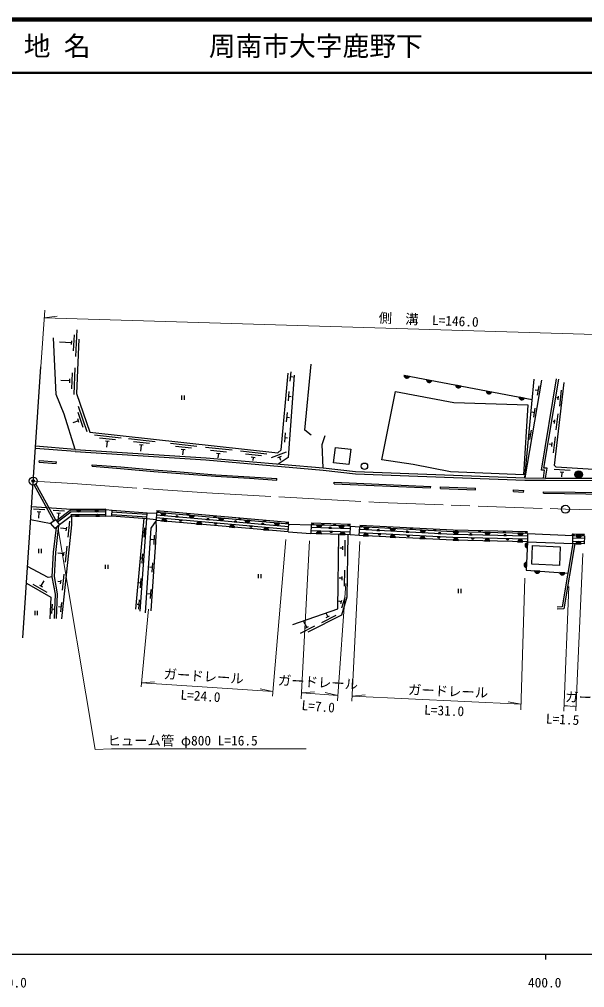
# Model space of a CAD drawing. Units: millimetres at full size, sheet at 1:1000; details may follow other scales. Extents: x 40000 to 680000, y 20000 to 380000.
# Drawn here: x 369566 to 475316, y 198715 to 380000 of the extents above; entities that cross this region are included whole.
import ezdxf
from ezdxf.enums import TextEntityAlignment as Align

# ---------------------------------------------------------------- set-up
doc = ezdxf.new("R2010")
doc.units = ezdxf.units.MM
doc.header["$LTSCALE"] = 1000
doc.header["$PDMODE"] = 32
doc.header["$PDSIZE"] = 500
doc.linetypes.add('CHAIN', pattern=[18.5, 12, -1.5, 3.5, -1.5])
for name, color, linetype, lineweight in [('M-BGD', 7, 'Continuous', 25), ('M-BMK', 2, 'CHAIN', 13), ('M-BMK-OTRS', 5, 'Continuous', 25), ('M-BMK-SRVR', 3, 'Continuous', 25), ('M-STR-HTXT', 7, 'Continuous', 13), ('M-TTL', 2, 'Continuous', 140), ('M-TTL-BAND', 7, 'Continuous', 25), ('M-TTL-LINE', 7, 'Continuous', 50)]:
    doc.layers.add(name, color=color, linetype=linetype, lineweight=lineweight)
doc.layers.add('M-OTRS', color=6, linetype='Continuous')
doc.layers.add('M-TTL-TXT', color=7, linetype='Continuous')
doc.styles.add('ＭＳ ゴシック', font='')
doc.styles.get('ＭＳ ゴシック').set_extended_font_data('MS Gothic')

msp = doc.modelspace()

# ---------------------------------------------------------------- hatches: boundary and pattern name
at = {"layer": 'M-BGD'}
for points in [[(442525, 313120, -0.82183), (441552, 313303)], [(446730, 312328, -0.82183), (445756, 312512)], [(452172, 311303, -0.82183), (451199, 311487)], [(457903, 310224, -0.82183), (456929, 310408)], [(464033, 309070, -0.82183), (463060, 309253)], [(474898, 294770, -1), (473498, 294770, -0.41421), (474198, 295470, -0.41421)], [(380053, 286960, -0.82183), (380746, 286965)], [(381004, 288069, -0.82183), (380310, 288060)], [(384359, 288091, -0.82183), (383665, 288082)], [(383857, 286986, -0.82183), (384551, 286990)], [(395341, 287799, -0.41421), (395491, 287949, -0.41421), (395641, 287799, -1)], [(397008, 287517, -0.82183), (396021, 287603)], [(396163, 286084, -0.82183), (397150, 285998)], [(398774, 286861, -0.82183), (399267, 286818)], [(400939, 287312, -0.41421), (401089, 287462, -0.41421), (401239, 287312, -1)], [(402301, 287055, -0.82183), (401314, 287141)], [(404605, 286353, -0.82183), (405098, 286310)], [(406025, 286868, -0.41421), (406175, 287018, -0.41421), (406325, 286868, -1)], [(407803, 286576, -0.82183), (406816, 286662)], [(410657, 286465, -0.41421), (410807, 286615, -0.41421), (410957, 286465, -1)], [(399992, 286253, -0.82183), (399499, 286296)], [(402707, 285514, -0.82183), (403694, 285428)], [(406568, 285680, -0.82183), (406075, 285723)], [(408844, 284980, -0.82183), (409831, 284894)], [(409776, 285902, -0.82183), (410270, 285859)], [(412725, 286147, -0.82183), (411738, 286233)], [(413179, 285104, -0.82183), (412686, 285147)], [(414853, 285460, -0.82183), (415346, 285417)], [(415247, 284422, -0.82183), (416234, 284336)], [(415316, 286059, -0.41421), (415466, 286209, -0.41421), (415616, 286059, -1)], [(418234, 285667, -0.82183), (417247, 285753)], [(419535, 285691, -0.41421), (419685, 285841, -0.41421), (419835, 285691, -1)], [(424279, 285493, -0.41421), (424429, 285643, -0.41421), (424579, 285493, -1)], [(426130, 285289, -0.82183), (425140, 285321)], [(426224, 285432, -0.41421), (426374, 285582, -0.41421), (426524, 285432, -1)], [(427458, 284747, -0.82183), (427954, 284732)], [(428388, 285363, -0.41421), (428538, 285513, -0.41421), (428688, 285363, -1)], [(430320, 285157, -0.82183), (429329, 285188)], [(431049, 285279, -0.41421), (431199, 285429, -0.41421), (431349, 285279, -1)], [(433424, 285095, -0.41421), (433574, 285245, -0.41421), (433724, 285095, -1)], [(434980, 284873, -0.82183), (433990, 284924)], [(438587, 284832, -0.41421), (438737, 284982, -0.41421), (438887, 284832, -1)], [(439937, 284620, -0.82183), (438947, 284671)], [(442749, 284619, -0.41421), (442899, 284769, -0.41421), (443049, 284619, -1)], [(425089, 283722, -0.82183), (426079, 283690)], [(428154, 284125, -0.82183), (427659, 284141)], [(429522, 283581, -0.82183), (430513, 283550)], [(433908, 283326, -0.82183), (434898, 283275)], [(436469, 284297, -0.82183), (436964, 284271)], [(437185, 283659, -0.82183), (436690, 283684)], [(438925, 283070, -0.82183), (439915, 283019)], [(441908, 284019, -0.82183), (442402, 283994)], [(442563, 283385, -0.82183), (442068, 283410)], [(444511, 282784, -0.82183), (445500, 282734)], [(445551, 284333, -0.82183), (444562, 284384)], [(447145, 284395, -0.41421), (447295, 284545, -0.41421), (447445, 284395, -1)], [(448271, 283093, -0.82183), (447777, 283118)], [(447924, 283712, -0.82183), (448418, 283686)], [(450705, 282469, -0.82183), (451696, 282447)], [(451725, 284047, -0.82183), (450734, 284069)], [(451161, 284206, -0.41421), (451311, 284356, -0.41421), (451461, 284206, -1)], [(453781, 283509, -0.82183), (454275, 283484)], [(454637, 282875, -0.82183), (454142, 282901)], [(455526, 284110, -0.41421), (455676, 284260, -0.41421), (455826, 284110, -1)], [(457628, 283917, -0.82183), (456637, 283939)], [(460150, 284008, -0.41421), (460300, 284158, -0.41421), (460450, 284008, -1)], [(460177, 283368, -0.82183), (460672, 283342)], [(463812, 283780, -0.82183), (462821, 283802)], [(464254, 283917, -0.41421), (464404, 284067, -0.41421), (464554, 283917, -1)], [(473020, 283538, -0.41421), (473170, 283688, -0.41421), (473320, 283538, -1)], [(474713, 283343, -0.82183), (473722, 283372)], [(474938, 283482, -0.41421), (475088, 283632, -0.41421), (475238, 283482, -1)], [(456612, 282339, -0.82183), (457602, 282317)], [(461152, 282732, -0.82183), (460658, 282757)], [(462786, 282203, -0.82183), (463776, 282181)], [(464559, 281027, -0.82183), (464608, 282016)], [(473666, 281835, -0.82183), (474656, 281799)], [(464379, 277348, -0.82183), (464427, 278338)], [(466943, 276676, -0.82183), (465954, 276743)], [(471642, 276360, -0.82183), (470654, 276426)]]:
    msp.add_hatch(color=256, dxfattribs=at).paths.add_polyline_path(points)

# ---------------------------------------------------------------- linework, layer by layer
for p, q in [((379719, 317927), (379856, 320924)), ((380122, 316908), (380351, 321903)), ((379338, 319446), (377090, 319550)), ((379322, 319097), (379354, 319796)), ((379392, 310801), (379529, 313798)), ((379796, 309782), (380025, 314777)), ((420321, 314013), (420164, 312270)), ((379011, 312321), (377325, 312398)), ((378995, 311971), (379027, 312670)), ((420243, 313141), (420758, 313095)), ((465513, 308791), (441515, 313310)), ((442525, 313120), (441552, 313303)), ((446730, 312328), (445756, 312512)), ((419987, 310301), (419831, 308558)), ((452172, 311303), (451199, 311487)), ((457903, 310224), (456929, 310408)), ((466648, 310511), (466094, 310606)), ((466500, 309648), (466796, 311373)), ((470653, 307593), (470996, 310573)), ((399910, 309553), (399910, 308770)), ((400377, 309553), (400377, 308770)), ((419909, 309429), (420425, 309383)), ((464033, 309070), (463060, 309253)), ((470377, 309134), (470098, 309166)), ((470337, 308787), (470417, 309482)), ((381520, 303580), (380538, 306415)), ((382272, 302782), (380636, 307507)), ((419638, 306407), (419481, 304664)), ((465934, 306360), (465519, 306431)), ((465786, 305497), (466083, 307222)), ((380603, 304850), (379540, 304482)), ((380718, 304519), (380489, 305181)), ((419559, 305535), (420075, 305489)), ((469724, 304681), (469444, 304713)), ((469684, 304333), (469764, 305029)), ((469999, 303139), (470342, 306120)), ((465074, 301355), (465370, 303079)), ((388584, 301617), (383614, 302167)), ((387540, 301280), (384558, 301610)), ((386348, 300959), (385652, 301036)), ((386000, 300998), (385876, 299879)), ((394959, 300911), (389990, 301461)), ((419292, 302566), (419136, 300823)), ((419214, 301694), (419730, 301648)), ((465222, 302217), (465006, 302254)), ((469507, 298861), (469850, 301841)), ((379980, 299067), (372560, 299669)), ((380009, 299466), (372592, 300068)), ((393916, 300574), (390934, 300904)), ((392723, 300253), (392028, 300330)), ((392376, 300292), (392252, 299173)), ((402795, 300043), (397825, 300594)), ((401752, 299706), (398770, 300036)), ((400559, 299385), (399863, 299462)), ((400211, 299424), (400106, 298478)), ((409374, 299315), (404404, 299865)), ((408330, 298978), (405349, 299308)), ((415884, 298594), (410914, 299144)), ((469232, 300402), (468673, 300467)), ((469192, 300055), (469272, 300750)), ((373292, 297127), (373317, 297426)), ((373317, 297426), (376495, 297162)), ((407138, 298657), (406442, 298734)), ((406790, 298695), (406705, 297930)), ((414841, 298257), (411859, 298587)), ((413648, 297936), (412952, 298013)), ((413300, 297975), (413238, 297415)), ((419465, 298961), (416647, 297932)), ((418539, 298144), (417882, 297904)), ((418211, 298024), (418403, 297495)), ((373292, 297127), (376470, 296863)), ((376470, 296863), (376495, 297162)), ((383158, 296317), (383180, 296616)), ((472586, 295536), (469591, 295714)), ((417704, 293725), (417724, 294024)), ((464111, 293751), (467995, 293718)), ((464121, 294151), (467998, 294118)), ((471411, 295155), (470712, 295197)), ((471062, 295176), (471012, 294334)), ((376026, 286132), (372319, 292830)), ((376348, 286376), (372672, 293018)), ((428471, 293058), (428484, 293358)), ((428471, 293058), (446501, 292260)), ((428484, 293358), (446514, 292559)), ((446501, 292260), (446514, 292559)), ((448338, 292189), (448351, 292489)), ((448338, 292189), (454897, 291909)), ((448351, 292489), (454910, 292208)), ((454897, 291909), (454910, 292208)), ((462003, 291602), (462018, 291902)), ((462018, 291902), (463918, 291808)), ((462003, 291602), (463903, 291508)), ((463903, 291508), (463918, 291808)), ((467634, 291271), (467638, 291571)), ((467634, 291271), (488892, 290972)), ((467638, 291571), (488896, 291272)), ((379330, 288256), (371835, 288757)), ((374304, 288141), (372209, 288281)), ((385720, 288298), (379330, 288256)), ((385729, 286998), (385720, 288298)), ((373576, 287739), (372877, 287785)), ((373227, 287762), (373151, 286640)), ((377992, 287894), (375896, 288034)), ((379068, 288054), (376539, 286111)), ((377263, 287492), (376565, 287539)), ((379171, 287755), (376715, 285867)), ((376914, 287515), (376851, 286574)), ((379343, 287029), (377100, 285333)), ((385721, 288098), (379068, 288054)), ((385723, 287798), (379171, 287755)), ((385727, 287298), (379177, 287255)), ((379182, 287249), (379397, 286956)), ((385729, 286998), (379397, 286956)), ((380053, 286960), (380746, 286965)), ((381004, 288069), (380310, 288060)), ((384359, 288091), (383665, 288082)), ((383857, 286986), (384551, 286990)), ((385721, 288209), (386895, 288120)), ((385729, 286998), (386873, 287019)), ((386873, 287019), (386895, 288120)), ((386873, 287019), (393435, 286538)), ((386879, 287319), (393446, 286838)), ((386889, 287820), (393464, 287338)), ((386895, 288120), (393475, 287638)), ((392839, 286582), (391264, 269591)), ((392178, 269171), (393435, 286538)), ((393435, 286538), (393475, 287638)), ((393435, 286538), (395175, 286357)), ((393475, 287638), (395212, 287565)), ((395216, 287673), (395169, 286171)), ((419882, 284520), (395185, 286672)), ((419925, 285018), (395200, 287172)), ((419968, 285516), (395216, 287673)), ((419994, 285815), (395242, 287972)), ((397008, 287517), (396021, 287603)), ((398774, 286861), (399267, 286818)), ((402301, 287055), (401314, 287141)), ((407803, 286576), (406816, 286662)), ((375499, 285566), (371670, 286288)), ((378387, 284592), (377269, 284712)), ((378350, 284244), (378424, 284940)), ((378675, 283053), (378995, 286036)), ((392900, 283046), (393026, 284791)), ((419838, 284022), (395169, 286171)), ((396163, 286084), (397150, 285998)), ((399992, 286253), (399499, 286296)), ((402707, 285514), (403694, 285428)), ((404605, 286353), (405098, 286310)), ((406568, 285680), (406075, 285723)), ((408844, 284980), (409831, 284894)), ((409776, 285902), (410270, 285859)), ((412725, 286147), (411738, 286233)), ((413179, 285104), (412686, 285147)), ((414853, 285460), (415346, 285417)), ((418234, 285667), (417247, 285753)), ((419838, 284022), (419968, 285516)), ((419968, 285516), (424164, 285352)), ((424164, 285352), (424113, 283753)), ((431483, 284620), (424148, 284852)), ((431499, 285119), (424164, 285352)), ((431509, 285419), (424174, 285652)), ((426130, 285289), (425140, 285321)), ((427458, 284747), (427954, 284732)), ((430320, 285157), (429329, 285188)), ((431449, 283520), (431499, 285119)), ((431499, 285119), (433242, 284962)), ((433161, 283364), (433242, 284962)), ((434980, 284873), (433990, 284924)), ((439937, 284620), (438947, 284671)), ((392963, 283918), (392730, 283935)), ((394762, 281711), (394865, 283458)), ((415247, 284422), (416234, 284336)), ((419838, 284022), (424113, 283753)), ((431449, 283520), (424113, 283753)), ((431464, 284020), (424129, 284252)), ((425089, 283722), (426079, 283690)), ((428154, 284125), (427659, 284141)), ((429522, 283581), (430513, 283550)), ((433161, 283364), (431449, 283520)), ((433908, 283326), (434898, 283275)), ((436469, 284297), (436964, 284271)), ((437185, 283659), (436690, 283684)), ((438925, 283070), (439915, 283019)), ((441908, 284019), (442402, 283994)), ((442563, 283385), (442068, 283410)), ((445551, 284333), (444562, 284384)), ((448271, 283093), (447777, 283118)), ((447924, 283712), (448418, 283686)), ((451725, 284047), (450734, 284069)), ((453781, 283509), (454275, 283484)), ((454637, 282875), (454142, 282901)), ((457628, 283917), (456637, 283939)), ((460177, 283368), (460672, 283342)), ((463812, 283780), (462821, 283802)), ((464650, 283762), (464615, 282162)), ((464650, 283762), (473138, 283389)), ((473016, 283692), (475278, 283627)), ((473122, 282920), (475270, 282853)), ((474713, 283343), (473722, 283372)), ((378174, 278388), (378494, 281371)), ((394814, 282584), (394252, 282617)), ((430068, 281006), (429506, 281015)), ((430063, 280656), (430074, 281356)), ((430494, 279499), (430543, 282498)), ((444511, 282784), (445500, 282734)), ((450705, 282469), (451696, 282447)), ((456612, 282339), (457602, 282317)), ((461152, 282732), (460658, 282757)), ((462786, 282203), (463776, 282181)), ((464559, 281027), (464608, 282016)), ((464615, 282162), (473085, 281857)), ((473103, 282320), (475234, 282253)), ((473666, 281835), (474656, 281799)), ((373146, 280868), (373146, 280085)), ((373613, 280868), (373613, 280085)), ((377887, 279928), (376768, 280048)), ((377850, 279580), (377924, 280276)), ((392549, 278202), (392676, 279948)), ((385625, 277892), (385625, 277109)), ((386091, 277892), (386091, 277109)), ((392612, 279075), (392332, 279095)), ((394479, 277397), (393918, 277434)), ((394423, 276524), (394536, 278270)), ((464379, 277348), (464427, 278338)), ((377612, 273142), (377932, 276125)), ((414245, 276137), (414245, 275354)), ((414712, 276137), (414712, 275354)), ((429969, 275008), (429981, 275708)), ((430400, 273851), (430450, 276850)), ((466943, 276676), (465954, 276743)), ((471642, 276360), (470654, 276426)), ((372091, 274270), (374698, 272785)), ((373313, 274092), (373922, 273746)), ((373617, 273919), (374174, 274896)), ((377324, 274682), (376765, 274742)), ((377287, 274334), (377362, 275030)), ((392278, 274453), (391906, 274480)), ((392215, 273581), (392341, 275326)), ((429975, 275358), (429413, 275367)), ((394156, 272413), (393595, 272450)), ((394099, 271540), (394213, 273287)), ((451675, 273374), (451675, 272592)), ((452142, 273374), (452142, 272592)), ((375696, 270479), (375602, 268732)), ((377345, 269079), (377532, 270819)), ((391986, 270422), (391574, 270452)), ((391923, 269550), (392049, 271295)), ((429790, 270945), (429338, 271083)), ((429688, 270610), (429892, 271280)), ((429915, 269810), (430527, 271819)), ((372457, 269236), (372457, 268453)), ((372924, 269236), (372924, 268453)), ((375649, 269606), (375990, 269587)), ((377438, 269949), (376879, 270009)), ((426131, 267103), (428803, 268468)), ((426950, 268027), (427574, 268345)), ((427262, 268186), (427006, 268687)), ((423322, 266174), (422811, 267175)), ((422191, 265090), (424863, 266455)), ((423011, 266014), (423634, 266333))]:
    msp.add_line(p, q, dxfattribs=at)
for points in [[(380009, 299466), (377948, 306066), (376448, 309779), (375975, 320355)], [(380720, 320111), (380255, 309980), (382772, 302713), (417947, 298818), (418555, 299390), (419847, 313769)], [(424130, 302180), (422993, 303080), (424174, 315429)], [(421004, 313357), (419861, 297998), (417990, 296741)], [(467263, 312427), (464121, 294151), (465881, 312663)], [(467593, 294121), (467840, 295598), (467241, 295616), (470079, 312689)], [(467998, 294118), (468311, 295984), (467710, 296002), (470473, 312623)], [(489089, 293790), (489071, 294080), (488010, 295066), (469988, 296142), (469688, 296494), (471471, 312001)], [(426429, 296014), (426240, 300390), (426768, 302099)], [(380009, 299466), (404504, 297902), (426429, 296014), (432475, 295340), (464121, 294151)], [(379980, 299067), (404474, 297503), (426390, 295615), (432446, 294941), (464111, 293751)], [(383158, 296317), (388511, 295921), (394704, 295366), (398853, 295023), (406288, 294451), (412597, 294075), (417704, 293725)], [(383180, 296616), (388535, 296220), (394730, 295665), (398877, 295322), (406308, 294750), (412616, 294375), (417724, 294024)], [(467995, 293718), (477063, 293677), (489080, 293391)], [(467998, 294118), (477069, 294077), (489089, 293790)], [(377488, 267762), (379375, 285366), (379397, 286956)], [(376112, 267816), (376314, 272390), (375721, 275649), (375980, 280236), (376519, 284873)], [(376511, 267798), (376715, 272417), (376123, 275674), (376379, 280202), (376963, 285224)], [(394233, 269263), (395069, 282134), (395220, 284696), (395169, 286171), (394134, 284741), (393110, 268891)], [(464650, 283762), (450722, 284069), (433242, 284962)], [(464657, 284062), (450733, 284369), (433258, 285262)], [(420724, 266727), (429144, 269622), (429324, 283588)], [(431010, 283534), (430817, 271806), (429801, 268473), (423508, 265257)], [(464615, 282162), (450664, 282470), (433161, 283364)], [(464626, 282662), (450682, 282970), (433186, 283863)], [(464639, 283262), (450704, 283570), (433217, 284463)], [(464615, 282162), (464354, 276851), (472155, 276325)], [(473085, 281857), (471094, 270013), (470172, 269943)], [(473488, 281842), (471436, 269638), (470202, 269544)], [(375721, 275649), (374961, 275488), (371085, 277541)], [(370877, 274444), (375467, 271830), (375249, 267791)]]:
    msp.add_lwpolyline(points, dxfattribs=at)
for points in [[(463869, 294734), (450221, 295283), (443219, 296658), (437357, 297512), (439909, 310300), (450826, 308270), (464697, 307842)], [(428337, 296999), (428718, 299851), (431579, 299505), (431230, 296680)], [(375416, 285669), (376348, 286376), (377100, 285333), (376236, 284648)], [(473138, 283389), (475298, 283326), (475207, 281778), (473085, 281857)], [(465536, 281476), (470714, 281245), (470591, 277769), (465442, 278025)]]:
    msp.add_lwpolyline(points, close=True, dxfattribs=at)
for centre, radius in [((434124, 296335), 600), ((474198, 294770), 700), ((395491, 287799), 150), ((401089, 287312), 150), ((406175, 286868), 150), ((410807, 286465), 150), ((415466, 286059), 150), ((419685, 285691), 150), ((424429, 285493), 150), ((426374, 285432), 150), ((428538, 285363), 150), ((431199, 285279), 150), ((433574, 285095), 150), ((438737, 284832), 150), ((442899, 284619), 150), ((447295, 284395), 150), ((451311, 284206), 150), ((455676, 284110), 150), ((460300, 284008), 150), ((464404, 283917), 150), ((473170, 283538), 150), ((475088, 283482), 150)]:
    msp.add_circle(centre, radius, dxfattribs=at)
for centre, radius, start, end in [((442057, 313308), 505, 180.50695, 338.16514), ((446261, 312516), 505, 180.50695, 338.16514), ((451704, 311491), 505, 180.50695, 338.16514), ((457434, 310412), 505, 180.50695, 338.16514), ((463565, 309258), 505, 180.50695, 338.16514), ((380400, 286894), 354, 11.55148, 169.20967), ((380656, 288133), 354, 191.93205, 349.59024), ((384011, 288155), 354, 191.93205, 349.59024), ((384204, 286919), 354, 11.55148, 169.20967), ((396523, 287657), 505, 186.19144, 343.84963), ((396648, 285944), 505, 6.19144, 163.84963), ((399016, 286791), 252, 6.19144, 163.84963), ((401816, 287196), 505, 186.19144, 343.84963), ((404847, 286283), 252, 6.19144, 163.84963), ((407318, 286716), 505, 186.19144, 343.84963), ((399750, 286323), 252, 186.19144, 343.84963), ((403192, 285374), 505, 6.19144, 163.84963), ((406326, 285750), 252, 186.19144, 343.84963), ((409329, 284839), 505, 6.19144, 163.84963), ((410019, 285832), 252, 6.19144, 163.84963), ((412240, 286288), 505, 186.19144, 343.84963), ((412937, 285174), 252, 186.19144, 343.84963), ((415095, 285390), 252, 6.19144, 163.84963), ((415732, 284281), 505, 6.19144, 163.84963), ((417749, 285808), 505, 186.19144, 343.84963), ((425638, 285403), 505, 189.35735, 347.01554), ((427704, 284690), 252, 9.35735, 167.01554), ((429828, 285270), 505, 189.35735, 347.01554), ((434490, 284996), 505, 188.24751, 345.9057), ((439447, 284743), 505, 188.24751, 345.9057), ((425581, 283608), 505, 9.35735, 167.01554), ((427908, 284182), 252, 189.35735, 347.01554), ((430014, 283468), 505, 9.35735, 167.01554), ((434398, 283203), 505, 8.24751, 165.9057), ((436714, 284235), 252, 8.24751, 165.9057), ((436940, 283721), 252, 188.24751, 345.9057), ((439415, 282947), 505, 8.24751, 165.9057), ((442152, 283957), 252, 8.24751, 165.9057), ((442318, 283446), 252, 188.24751, 345.9057), ((445000, 282661), 505, 8.24751, 165.9057), ((445062, 284456), 505, 188.24751, 345.9057), ((448026, 283155), 252, 188.24751, 345.9057), ((448168, 283650), 252, 8.24751, 165.9057), ((451199, 282361), 505, 9.90633, 167.56452), ((451232, 284156), 505, 189.90633, 347.56452), ((454026, 283447), 252, 8.24751, 165.9057), ((454392, 282937), 252, 188.24751, 345.9057), ((457135, 284026), 505, 189.90633, 347.56452), ((460422, 283306), 252, 8.24751, 165.9057), ((463319, 283889), 505, 189.90633, 347.56452), ((474220, 283455), 505, 189.50718, 347.16537), ((457105, 282230), 505, 9.90633, 167.56452), ((460908, 282793), 252, 188.24751, 345.9057), ((463279, 282094), 505, 9.90633, 167.56452), ((464681, 281517), 505, 98.36213, 256.02032), ((474157, 281719), 505, 9.06456, 166.72275), ((464501, 277838), 505, 98.36213, 256.02032), ((466455, 276807), 505, 187.31601, 344.9742), ((471155, 276490), 505, 187.31601, 344.9742)]:
    msp.add_arc(centre, radius, start, end, dxfattribs=at)
at = {"layer": 'M-BMK'}
msp.add_lwpolyline([(372157, 293563), (379546, 293102), (392807, 292136), (404628, 291353), (421444, 290399), (436880, 289528), (471736, 288292), (571359, 286261)], dxfattribs=at)
at = {"layer": 'M-BMK-OTRS'}
msp.add_line((370194, 264228), (373588, 314951), dxfattribs=at)
at = {"layer": 'M-BMK-SRVR'}
for centre in [(372157, 293563), (471736, 288292)]:
    msp.add_circle(centre, 750, dxfattribs=at)
at = {"layer": 'M-OTRS'}
msp.add_point((372157, 293563), dxfattribs=at)
at = {"layer": 'M-STR-HTXT'}
for p, q in [((374300, 325578), (373588, 314951)), ((374203, 324133), (376643, 324401)), ((374203, 324133), (517546, 319806)), ((376792, 284620), (383767, 243312)), ((416911, 253263), (419445, 282614)), ((423835, 282386), (422269, 252765)), ((433271, 282216), (431756, 252368)), ((474999, 279971), (473675, 250538)), ((429096, 252412), (430625, 274398)), ((463381, 250697), (464154, 275367)), ((471430, 250502), (472384, 273847)), ((393696, 269554), (392358, 255024)), ((392428, 255778), (394876, 255962)), ((392428, 255778), (416991, 254190)), ((416991, 254190), (414587, 254687)), ((422329, 253907), (424778, 254079)), ((422329, 253907), (429166, 253432)), ((429166, 253432), (426765, 253941)), ((431803, 253298), (434248, 253523)), ((431803, 253298), (463415, 251782)), ((463415, 251782), (461003, 252240)), ((471469, 251453), (472080, 251511)), ((471469, 251453), (473711, 251352)), ((473711, 251352), (473108, 251464)), ((383767, 243312), (386776, 243411)), ((386776, 243411), (423211, 243411))]:
    msp.add_line(p, q, dxfattribs=at)
at = {"layer": 'M-TTL'}
msp.add_line((680000, 380000), (40000, 380000), dxfattribs=at)
at = {"layer": 'M-TTL-BAND'}
for p, q in [((40000, 205000), (579000, 205000)), ((468000, 205000), (468000, 204000))]:
    msp.add_line(p, q, dxfattribs=at)
at = {"layer": 'M-TTL-LINE'}
msp.add_line((40000, 370000), (680000, 370000), dxfattribs=at)

# ---------------------------------------------------------------- texts
at = {"layer": 'M-STR-HTXT', "style": 'ＭＳ ゴシック'}
for s, rotation, p in [('側\u3000溝\u3000L=146.0', 357.568, (446070, 322273)), ('ガードレール', 356.364, (403961, 255545)), ('ガードレール', 356.829, (425354, 254435)), ('L=24.0', 356.281, (403357, 251858)), ('ガードレール', 357.601, (449714, 252762)), ('ガードレール', 357.836, (479110, 251434)), ('L=7.0', 355.43, (425366, 249906)), ('L=31.0', 357.756, (448983, 249128)), ('L=1.5', 357.26, (471129, 247484))]:
    msp.add_text(s, height=1833, rotation=rotation, dxfattribs=at).set_placement(p, align=Align.BOTTOM_CENTER)
msp.add_text('ヒューム管 φ800 L=16.5', height=1833, dxfattribs=at).set_placement((386042, 243504), align=Align.BOTTOM_LEFT)
at = {"layer": 'M-TTL-BAND', "style": 'ＭＳ ゴシック'}
for s, p in [('300.0', (367844, 198195)), ('400.0', (467844, 198195))]:
    msp.add_text(s, height=1833, dxfattribs=at).set_placement(p, align=Align.BOTTOM_CENTER)
at = {"layer": 'M-TTL-TXT', "style": 'ＭＳ ゴシック'}
for s, p in [('地 名', (370380, 375000)), ('周南市大字鹿野下', (405024, 375000))]:
    msp.add_text(s, height=3666, dxfattribs=at).set_placement(p, align=Align.MIDDLE_LEFT)

doc.saveas('drawing.dxf')
